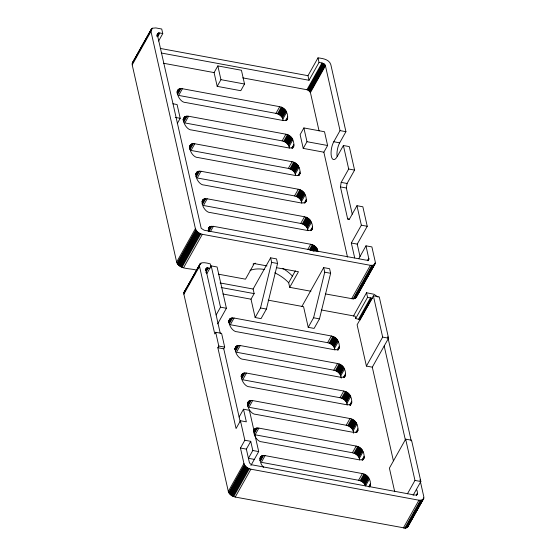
<?xml version="1.0" encoding="UTF-8"?>
<svg xmlns="http://www.w3.org/2000/svg" width="556" height="556" viewBox="0 0 556 556"><rect width="100%" height="100%" fill="white"/><g stroke="black" fill="none" stroke-linecap="round" stroke-linejoin="round"><path stroke-width="0.83" d="M349.37 219.328L347.681 219.015L340.446 186.913L341.182 182.389L348.688 169.01L343.393 145.505L349.286 146.596L354.582 170.101L347.076 183.473L346.346 187.997L352.247 214.185M196.296 270.098C190.242 268.096 179.435 269.792 176.641 262.071L132.203 64.864L132.481 62.717L151.559 28.856L152.455 28.21L155.833 27.925L161.733 29.016L162.762 33.603L158.592 41.033M419.982 479.779L423.797 496.71L423.741 498.385L407.882 526.727L405.47 528.144L235.244 497.057C232.248 496.418 229.211 494.451 228.307 491.386L183.876 294.173L184.147 292.032L190.367 281.461M240.261 422.067L223.755 348.8L224.694 347.132L221.594 333.371L215.693 332.286L214.755 333.954L199.514 266.31C198.93 260.583 207.583 263.183 210.272 263.898L210.96 266.956M287.605 118.616C288.272 113.389 285.228 107.51 279.696 106.682L182.403 88.724C172.61 87.216 178.914 102.645 185.502 102.485L282.795 120.444L285.603 120.367L287.605 118.616L286.548 120.576M293.804 146.131C294.471 140.904 291.434 135.025 285.895 134.198L188.602 116.246C178.81 114.738 185.113 130.16 191.702 130L288.995 147.959L291.803 147.889L293.804 146.131L292.435 148.515M300.004 173.653C300.671 168.419 297.634 162.547 292.095 161.72L194.802 143.761C185.009 142.253 191.313 157.675 197.901 157.522L295.194 175.474L298.009 175.404L300.004 173.653L298.954 175.613M306.203 201.168C306.87 195.941 303.833 190.062 298.294 189.235L201.001 171.276C191.208 169.768 197.512 185.197 204.101 185.037L301.394 202.996L304.771 202.711L306.203 201.168L305.369 202.655M312.409 228.683C313.077 223.456 310.033 217.577 304.493 216.75L207.2 198.798C197.415 197.29 203.711 212.712 210.3 212.552L307.6 230.511L310.971 230.226L312.409 228.683L311.353 230.643M339.278 347.924C339.945 342.698 336.901 336.825 331.362 335.991L234.069 318.039C224.276 316.531 230.58 331.953 237.169 331.793L334.462 349.752L337.277 349.682L339.278 347.924L337.902 350.308M356.556 296.417L355.492 298.19L353.116 298.892L325.329 293.909M162.762 33.603C161.421 33.242 157.091 31.942 157.383 34.806L201.209 228.342L204.254 230.26L366.411 260.194L368.1 260.048L368.871 259.02L366.001 245.828L371.894 246.92L375.251 261.827L375.203 263.495L355.896 297.835M345.478 375.446C346.145 370.213 343.101 364.34 337.568 363.513L240.268 345.554C230.483 344.046 236.78 359.468 243.368 359.315L340.668 377.267L343.476 377.197L345.478 375.446L344.421 377.406M351.677 402.961C352.344 397.735 349.3 391.855 343.768 391.028L246.475 373.069C236.682 371.568 242.979 386.99 249.575 386.83L346.868 404.789L349.675 404.719L351.677 402.961L350.308 405.345M357.876 430.476C358.544 425.25 355.499 419.377 349.967 418.543L252.674 400.591C242.882 399.083 249.185 414.505 255.774 414.345L353.067 432.304L355.875 432.234L357.876 430.476L356.82 432.443M364.076 457.998C364.743 452.765 361.706 446.892 356.167 446.065L258.874 428.106C249.081 426.598 255.385 442.027 261.973 441.867L359.266 459.819L362.074 459.749L364.076 457.998L363.242 459.485M369.337 486.764C372.617 482.08 367.961 474.226 362.366 473.58L265.073 455.621C257.692 454.023 259.742 464.42 263.704 467.269M408.222 525.726L407.882 526.727M416.479 489.315C417.528 491.108 418.494 495.91 414.95 495.076L251.625 464.767L249.985 463.53L249.331 462.314L246.357 449.123L250.735 441.325L244.842 440.234L240.449 420.746L246.343 421.83L243.5 409.223L249.401 410.307L258.7 451.583L250.923 465.442M255.148 317.532L260.514 307.975L271.662 262.404L270.626 257.817L276.52 258.901L277.555 263.488L266.407 309.066L261.049 318.623L255.148 317.532L251.013 299.184L254.141 293.617L253.112 289.03L270.626 257.817M308.219 327.324L313.584 317.775L324.732 272.197L323.696 267.61L329.59 268.701L330.625 273.288L319.478 318.859L314.119 328.415L308.219 327.324L303.569 306.69L268.187 300.157M151.559 28.856L150.968 31.421L195.406 228.634C196.31 231.699 199.34 233.666 202.335 234.305L370.393 265.323L373.201 265.254L374.661 264.392M132.258 63.189L151.246 29.273M132.14 63.718L151.969 28.502M151.204 30.441L152.455 28.21M132.203 64.864L150.968 31.421M157.049 34.826L157.883 33.346M156.875 35.431L158.126 33.2M157.16 35.32L158.411 33.089M157.056 35.994L158.724 33.019M156.987 36.71L159.072 32.992M157.73 36.772L159.815 33.054M176.975 91.559L178.129 89.655M177.281 91.531L178.532 89.301M176.94 92.727L179.025 89.009M177.086 93.255L179.588 88.793M177.718 93.116L180.22 88.661M177.572 94.548L180.909 88.599M182.403 88.724L178.65 95.417L275.943 113.368C279.48 114.07 282.893 116.781 283.219 120.576M177.281 123.501L180.2 118.296L177.093 104.542L172.972 103.777M183.077 119.401L184.328 117.177M183.063 119.79L184.731 116.816M183.139 120.242L185.224 116.531M183.709 120.026L185.794 116.315M183.918 120.631L186.427 116.176M183.772 122.063L187.108 116.121M188.602 116.246L184.849 122.932L282.142 140.89C285.68 141.585 289.092 144.296 289.419 148.091M214.088 72.593L217.841 65.907L241.429 70.258L244.529 84.019L240.776 90.704L217.187 86.354L214.088 72.593L163.394 63.238M217.187 86.354L220.94 79.668L217.841 65.907M189.693 146.179L190.527 144.692M189.686 146.562L190.937 144.331M189.756 147.02L191.424 144.046M189.909 147.548L191.994 143.83M189.707 148.897L192.626 143.691M189.971 149.578L193.307 143.636M194.802 143.761L191.049 150.447L288.342 168.405C291.879 169.1 295.292 171.811 295.618 175.606M195.893 173.694L196.727 172.207M195.886 174.084L197.137 171.853M195.955 174.535L197.623 171.561M196.108 175.064L198.193 171.345M195.907 176.412L198.826 171.213M196.178 177.1L199.514 171.151M201.001 171.276L197.248 177.969L294.541 195.92C298.079 196.622 301.498 199.333 301.818 203.128M202.092 201.209L202.926 199.729M202.085 201.599L203.336 199.368M202.162 202.05L203.83 199.083M202.308 202.579L204.393 198.867M202.106 203.927L205.025 198.728M202.794 203.871L205.713 198.673M207.2 198.798L203.447 205.484L300.74 223.442C304.278 224.137 307.697 226.848 308.017 230.643M176.641 262.071L195.406 228.634M177.107 263.294L195.872 229.857M177.482 263.912L196.254 230.469M177.948 264.51L196.713 231.074M178.49 265.087L197.255 231.65M179.101 265.636L197.866 232.193M179.769 266.136L198.534 232.693M180.485 266.588L199.25 233.145M181.235 266.984L200 233.541M182.007 267.311L200.779 233.867M183.57 267.749L202.335 234.305M208.298 228.731L210.029 226.598L213.4 226.313L310.7 244.272C314.23 244.967 317.65 247.677 317.969 251.472M208.285 229.114L209.536 226.883M208.361 229.572L210.029 226.598M208.09 230.844L210.592 226.382M208.722 230.705L211.224 226.243M208.993 231.386L211.912 226.188M275.943 113.368L279.696 106.682M210.481 231.511L213.4 226.313M277.5 113.806L281.26 107.12M278.278 114.133L282.031 107.447M279.029 114.529L282.782 107.843M279.744 114.981L283.497 108.295M280.412 115.481L284.165 108.795M281.023 116.03L284.776 109.337M281.565 116.607L285.318 109.914M282.024 117.205L285.784 110.519M183.925 292.505L200.104 263.739M183.807 293.026L199.444 265.156M191.208 279.953L200.507 263.384M194.663 274.393L195.504 272.885M200.153 264.6L201.001 263.092M282.406 117.823L286.159 111.13M183.876 294.173L199.514 266.31M282.872 119.047L286.625 112.354M161.296 53.008L309.018 80.272L307.982 75.686L317.99 57.852C322.612 58.422 329.187 59.311 330.82 64.614L345.929 131.689L339.674 142.836A10.543 4.031 -79.5 0 0 337.075 156.278M285.575 120.659L287.66 116.941M286.472 120.325L287.723 118.094M309.018 80.272L319.026 62.439L317.99 57.852M205.372 269.917L206.672 268.082L209.834 268.214M205.574 269.743L206.422 268.228M205.393 270.355L206.672 268.082M205.678 270.244L206.95 267.978M242.743 77.882L306.961 89.738L321.973 62.981L323.877 63.787L325.441 65.823L340.036 130.604L333.781 141.745A10.543 4.031 -79.5 0 0 331.39 156.444A10.543 4.031 -79.5 0 0 337.138 156.653L343.393 145.505M205.998 270.174L207.27 267.909M205.915 270.904L207.61 267.881M306.961 89.738L307.739 89.954L322.751 63.203M205.81 272.482L208.361 267.943M307.739 89.954L308.128 90.121L323.14 63.363M319.068 130.931L310.422 92.574L308.504 90.315L323.516 63.565M308.858 90.545L323.877 63.787M309.199 90.795L324.211 64.037M206.832 273.705L211.21 265.9L217.104 266.991L226.403 308.267L217.646 323.87M309.497 91.066L324.516 64.315M309.768 91.358L324.787 64.6M282.142 140.89L285.895 134.198M310.005 91.657L325.017 64.899M310.192 91.962L325.204 65.212M310.422 92.574L325.441 65.823M283.706 141.328L287.459 134.635M284.477 141.655L288.23 134.962M285.228 142.044L288.981 135.358M285.944 142.496L289.697 135.81M286.611 143.003L290.371 136.31M287.223 143.545L290.976 136.859M287.765 144.122L291.518 137.436M288.23 144.727L291.983 138.034M288.606 145.338L292.359 138.653M289.071 146.562L292.824 139.876M291.775 148.174L293.86 144.463M292.671 147.84L293.922 145.609M323.856 152.198L327.609 145.505L324.509 131.751L303.875 127.936L300.122 134.628L303.222 148.382L323.856 152.198L347.486 257.06M288.342 168.405L292.095 161.72M289.905 168.843L293.658 162.157M290.677 169.17L294.43 162.484M303.222 148.382L306.975 141.697L303.875 127.936M291.427 169.566L295.18 162.873M292.143 170.018L295.896 163.325M292.817 170.518L296.57 163.832M293.422 171.06L297.175 164.374M293.964 171.637L297.717 164.951M294.43 172.242L298.183 165.556M294.805 172.853L298.558 166.168M216.131 314.981L220.51 307.176L211.21 265.9M295.271 174.077L299.024 167.391M297.974 175.696L300.059 171.978M298.878 175.355L300.129 173.124M294.541 195.92L298.294 189.235M296.105 196.358L299.858 189.672M296.876 196.685L300.629 189.999M297.627 197.081L301.38 190.395M228.648 320.875L229.795 318.97M228.954 320.84L230.205 318.609M298.343 197.533L302.103 190.847M228.606 322.035L230.691 318.324M228.759 322.563L231.261 318.108M299.017 198.033L302.77 191.347M229.392 322.431L231.894 317.969M229.246 323.856L232.582 317.914M299.628 198.582L303.381 191.889M300.164 199.159L303.917 192.473M234.069 318.039L230.316 324.725L327.609 342.684C331.147 343.379 334.566 346.089 334.886 349.884M300.629 199.757L304.382 193.071M240.449 420.746L236.071 428.544L217.855 347.715L218.793 346.04L215.693 332.286M301.005 200.375L304.757 193.683M301.47 201.599L305.223 194.906M304.174 203.211L306.259 199.493M305.077 202.877L306.328 200.646M300.74 223.442L304.493 216.75M302.304 223.88L306.057 217.187M303.076 224.207L306.829 217.514M303.833 224.596L307.586 217.91M234.743 348.716L235.994 346.485M234.736 349.099L236.404 346.131M304.549 225.048L308.302 218.362M234.813 349.557L236.898 345.839M235.376 349.342L237.461 345.623M305.216 225.555L308.969 218.862M235.591 349.946L238.093 345.484M235.445 351.371L238.781 345.429M305.828 226.097L309.581 219.411M306.37 226.674L310.123 219.988M240.268 345.554L236.515 352.24L333.815 370.199C337.673 370.915 341.099 374.077 341.259 378.163M306.829 227.279L310.582 220.586M307.204 227.89L310.957 221.205M307.676 229.114L311.43 222.428M310.373 230.726L312.458 227.015M311.277 230.392L312.528 228.162M310.915 291.247L289.711 287.334L288.675 282.747L295.347 270.862M307.781 249.47L310.7 244.272M309.338 249.908L312.257 244.709M310.116 250.235L313.035 245.036M289.711 287.334L298.468 271.731L276.353 267.651M310.867 250.631L313.786 245.425M240.824 376.384L242.201 374M241.353 375.877L242.604 373.646M311.999 250.339L314.501 245.877M241.429 376.329L243.097 373.354M241.575 376.857L243.66 373.139M312.667 250.839L315.169 246.384M241.373 378.205L244.292 373.007M241.645 378.893L244.981 372.944M313.278 251.388L315.78 246.927M314.237 251.222L316.322 247.503M246.475 373.069L242.722 379.762L340.015 397.714C343.545 398.416 346.965 401.126 347.285 404.921M315.113 251.076L316.781 248.108M315.905 250.951L317.156 248.72M316.795 251.43L317.629 249.943M360.024 256.497L357.237 244.119L367.245 226.278L362.853 206.79L356.959 205.699L349.453 219.078L347.681 219.015M239.122 417.021L243.5 409.223M247.566 403.01L248.4 401.522M301.825 306.585L323.696 267.61M247.552 403.392L248.803 401.161M247.629 403.844L249.296 400.876M247.774 404.372L249.859 400.661M247.573 405.72L250.492 400.522M247.844 406.408L251.18 400.466M252.674 400.591L248.921 407.277L346.214 425.236C350.071 425.952 353.498 429.107 353.658 433.2M354.686 257.887L351.336 243.028L361.351 225.194L356.959 205.699M423.519 498.857L421.74 500.136L418.932 500.205L250.881 469.188C247.886 468.548 244.855 466.581 243.952 463.516L240.463 448.039L244.842 440.234M253.765 430.525L254.599 429.037M253.751 430.907L255.002 428.683M253.828 431.366L255.496 428.391M253.981 431.894L256.066 428.176M254.189 432.498L256.691 428.037M254.46 433.18L257.379 427.981M258.874 428.106L255.121 434.792L352.414 452.751C355.951 453.453 359.364 456.156 359.69 459.958M358.912 258.464L366.001 245.828M228.307 491.386L243.952 463.516M228.78 492.609L244.418 464.74M250.735 441.325L252.806 450.499L248.428 458.297L254.321 459.388M229.155 493.221L244.793 465.351M229.614 493.825L245.259 465.956M230.156 494.402L245.794 466.533M230.768 494.944L246.405 467.075M231.435 495.452L247.072 467.582M232.151 495.896L247.795 468.034M232.908 496.293L248.546 468.423M233.68 496.619L249.317 468.75M367.592 260.674L368.843 258.443M235.244 497.057L250.881 469.188M368.037 260.507L368.871 259.02M367.982 260.764L368.816 259.277M259.965 458.04L260.799 456.552M259.958 458.429L261.209 456.198M260.027 458.881L261.695 455.906M259.763 460.153L262.265 455.691M259.979 460.757L262.898 455.559M260.66 460.702L263.579 455.496M351.621 298.76L370.393 265.323M327.609 342.684L331.362 335.991M265.073 455.621L261.32 462.314L358.613 480.266C361.608 480.912 364.639 482.879 365.542 485.944L369.295 479.258M353.116 298.892L371.881 265.448M353.804 298.829L372.569 265.393M329.173 343.121L332.926 336.429M354.436 298.69L373.201 265.254M354.999 298.475L373.764 265.038M329.944 343.448L333.697 336.762M355.492 298.19L375.321 262.974M356.215 297.411L375.203 263.495M330.702 343.837L334.455 337.151M331.418 344.289L335.171 337.603M332.085 344.796L335.838 338.104M332.696 345.339L336.45 338.653M333.232 345.915L336.992 339.229M333.697 346.52L337.45 339.827M334.073 347.132L337.826 340.446M334.538 348.355L338.298 341.669M353.428 316.086L366.536 292.741L373.993 294.263L378.052 297.064M337.242 349.967L339.327 346.256M338.145 349.634L339.396 347.403M360.531 319.853L355.68 318.505L367.565 297.328L366.536 292.741M358.627 319.047L370.511 297.87L372.416 298.676M359.412 319.269L371.297 298.085M359.795 319.429L371.679 298.252M372.298 367.175L388.561 338.194L379.262 296.918L373.368 295.827L357.105 324.808L366.404 366.084L372.298 367.175L393.391 460.785M360.17 319.63L372.061 298.447M333.815 370.199L337.568 363.513M335.372 370.637L339.125 363.951M336.151 370.963L339.904 364.277M336.901 371.359L340.654 364.666M337.617 371.811L341.37 365.118M338.284 372.312L342.037 365.626M338.896 372.854L342.649 366.168M339.438 373.437L343.191 366.745M339.897 374.035L343.65 367.349M340.272 374.647L344.025 367.961M340.745 375.877L344.498 369.184M343.441 377.489L345.526 373.771M344.345 377.149L345.596 374.925M340.015 397.714L343.768 391.028M341.572 398.152L345.325 391.466M342.35 398.485L346.103 391.792M343.101 398.874L346.854 392.188M343.816 399.326L347.57 392.64M344.484 399.827L348.237 393.141M345.095 400.376L348.848 393.683M345.637 400.952L349.39 394.267M346.096 401.55L349.849 394.864M366.404 366.084L382.667 337.103L373.368 295.827M346.471 402.169L350.224 395.476M346.944 403.392L350.697 396.706M349.641 405.004L351.733 401.286M350.127 405.414L351.795 402.44M346.214 425.236L349.967 418.543M347.771 425.674L351.531 418.981M348.549 426L352.302 419.314M349.3 426.389L353.053 419.704M350.016 426.841L353.769 420.155M350.683 427.349L354.436 420.656M351.295 427.891L355.048 421.205M351.837 428.467L355.59 421.782M352.295 429.072L356.048 422.379M352.678 429.684L356.431 422.998M353.143 430.907L356.896 424.221M355.847 432.519L357.932 428.808M356.743 432.186L357.995 429.955M352.414 452.751L356.167 446.065M353.977 453.189L357.73 446.503M354.749 453.515L358.502 446.829M355.499 453.911L359.252 447.219M356.215 454.363L359.968 447.67M356.882 454.864L360.635 448.178M357.494 455.406L361.247 448.72M358.036 455.989L361.789 449.297M358.502 456.587L362.255 449.901M358.877 457.199L362.63 450.513M359.343 458.429L363.096 451.736M362.046 460.041L364.131 456.323M362.526 460.444L364.194 457.477M358.613 480.266L362.366 473.58M360.177 480.704L363.93 474.018M360.948 481.037L364.701 474.344M361.699 481.426L365.452 474.741M362.415 481.878L366.168 475.192M363.089 482.379L366.842 475.693M363.693 482.928L367.447 476.235M364.236 483.505L367.989 476.819M364.701 484.102L368.454 477.416M365.077 484.721L368.83 478.028M368.663 486.813L370.331 483.838M369.566 486.479L370.4 484.992M369.441 487L370.275 485.513M413.08 495.368L420.857 481.51L411.558 440.234L405.658 439.15L389.395 468.131L394.711 491.719M407.451 493.797L414.964 480.426L405.658 439.15M416.534 494.84L417.382 493.325M416.569 495.417L417.417 493.902M403.295 528.075L418.932 500.205M404.782 528.2L420.426 500.33M405.47 528.144L421.107 500.275M406.102 528.005L421.74 500.136M406.672 527.79L422.31 499.92M407.159 527.498L423.86 497.856M407.569 527.144L423.741 498.385M209.132 227.244L208.472 228.662L208.882 231.338M206.22 268.409L205.928 269.688L220.273 333.371M132.794 62.3L133.69 61.653M319.026 62.439L321.973 62.981M160.26 48.428L307.982 75.686M220.94 79.668L244.529 84.019M340.036 130.604L345.929 131.689M333.781 141.745L339.674 142.836M175.244 117.385L180.2 118.296M306.975 141.697L327.609 145.505M348.688 169.01L354.582 170.101M341.182 182.389L347.076 183.473M340.446 186.913L346.346 187.997M361.351 225.194L367.245 226.278M351.336 243.028L357.237 244.119M271.662 262.404L277.555 263.488M324.732 272.197L330.625 273.288M266.998 265.921L254.245 263.565L245.488 279.175L218.341 274.164M367.565 297.328L370.511 297.87M220.12 282.941L253.112 289.03M221.156 287.528L254.141 293.617M321.312 309.963L355.166 316.211L355.68 318.505M222.893 293.999L251.013 299.184M260.514 307.975L266.407 309.066M313.584 317.775L319.478 318.859M220.51 307.176L226.403 308.267M382.667 337.103L388.561 338.194M218.793 346.04L224.694 347.132M217.855 347.715L223.755 348.8M240.463 448.039L246.357 449.123M252.806 450.499L258.7 451.583M414.964 480.426L420.857 481.51M308.128 90.121L308.504 90.315M387.747 336.741L411.211 440.845M384.182 345.992L405.47 440.449M253.029 264.086A29.301 18.035 29.3 0 1 255.412 263.169M282.712 268.346A29.301 18.035 29.3 0 1 292.428 276.061M250.04 270.438A29.301 18.035 29.3 0 1 264.496 269.493M274.733 272.808A29.301 18.035 29.3 0 1 288.675 282.747"/></g></svg>
